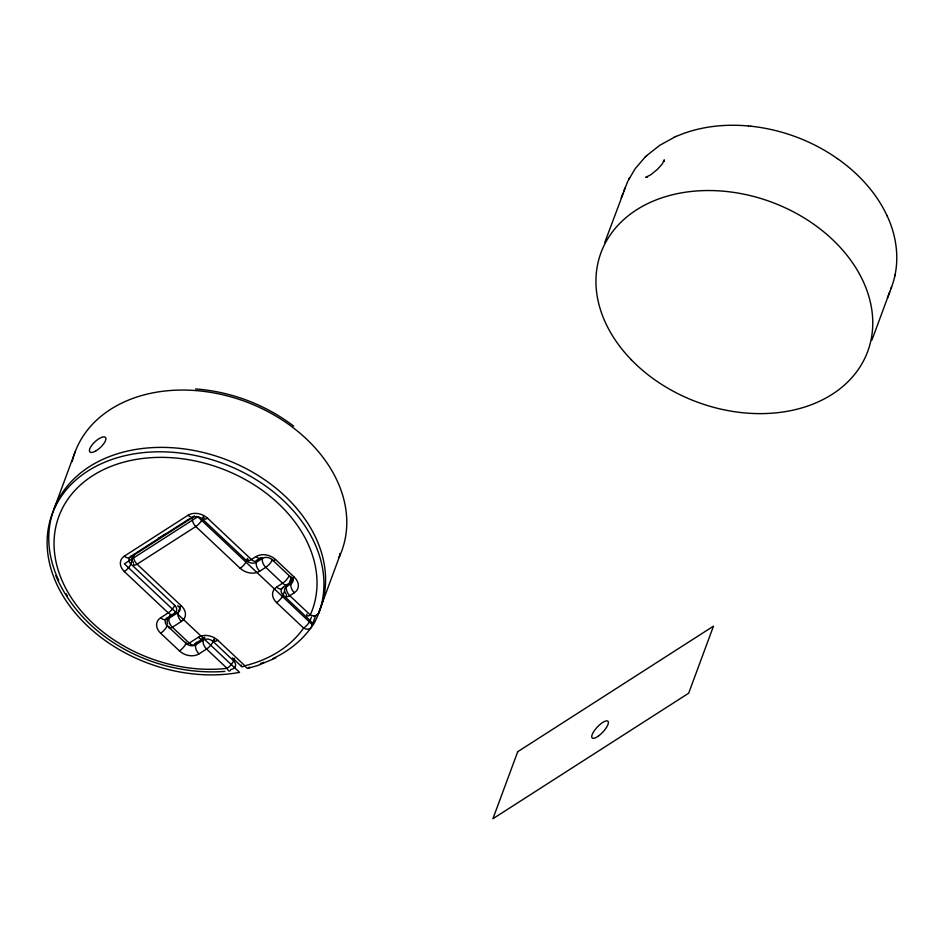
<?xml version="1.0" encoding="UTF-8"?>
<svg xmlns="http://www.w3.org/2000/svg" width="944" height="944" viewBox="0 0 944 944"><rect width="100%" height="100%" fill="white"/><g stroke="black" fill="none" stroke-linecap="round" stroke-linejoin="round"><path stroke-width="1.42" d="M871.949 340.017L891.632 286.799C900.316 263.86 897.484 237.735 887.1 215.834M894.818 275.978L895.113 274.598M53.973 509.111L75.178 451.775M132.219 560.441L130.886 564.028A7.115 2.313 -46.7 0 1 124.36 571.58L168.197 612.88A7.115 4.095 57.3 0 0 174.723 613.081A7.115 5.334 20.3 0 0 174.723 605.34L130.886 564.028A7.068 5.298 20.3 0 1 130.909 556.299L134.862 553.727M203.231 516.58L202.346 518.976A7.115 2.313 -46.7 0 1 195.821 526.528L137.092 564.193A7.115 2.313 -46.7 0 1 133.588 563.828M170.144 615.488L169.129 618.226A7.115 5.334 20.3 0 0 167.678 624.055M179.667 608.337L178.156 612.432L169.129 618.226A7.115 4.095 57.3 0 0 172.398 627.241L189.237 643.112A7.115 4.095 57.3 0 0 195.762 643.312L204.777 637.519A7.115 4.095 57.3 0 1 198.252 637.33L189.237 643.112A7.115 2.313 -46.7 0 1 185.85 642.215M196.765 642.132L195.762 644.858A7.115 4.095 57.3 0 0 199.019 653.873L206.571 649.035A7.115 2.313 -46.7 0 0 213.096 641.483L213.981 639.1M204.317 637.283L203.314 640.02L195.762 644.858A7.068 5.298 20.3 0 1 185.992 643.371L167.171 625.671A7.068 5.298 20.3 0 1 167.194 617.942M247.564 558.352L246.679 560.736A7.115 2.313 -46.7 0 1 240.154 568.288L195.821 526.528A7.115 4.095 57.3 0 1 192.564 517.501L133.824 555.166A7.115 5.334 20.3 0 0 133.411 562.494M234.49 658.428L233.605 660.812A7.115 5.334 20.3 0 1 230.902 669.485A7.115 2.62 83.5 0 1 227.079 668.364A135.098 101.338 20.3 0 1 54.799 554.824A135.098 101.338 20.3 0 1 199.621 461.935A135.098 101.338 20.3 0 1 310.281 614.992A7.115 4.696 24.2 0 0 318.482 613.305L321.137 606.142M284.415 591.463L283.082 595.05A7.115 2.313 -46.7 0 1 276.557 602.602L303.602 628.079A7.115 4.614 34.9 0 0 311.426 627.052L315.402 616.302M285.737 587.888L287.059 584.301M290.646 579.321L289.135 583.427L283.094 587.298A7.115 4.095 57.3 0 1 276.568 587.097L282.61 583.227A7.115 2.313 -46.7 0 0 289.135 575.675L272.297 559.804A7.115 5.334 20.3 0 0 262.503 558.341L256.461 562.211A7.068 5.298 20.3 0 1 246.691 560.736L202.346 518.976A7.115 5.334 20.3 0 0 192.564 517.501M293.112 578.259L291.094 583.711L286.516 586.649A7.115 5.334 20.3 0 0 285.702 593.505M311.461 616.951L310.128 620.527A7.115 2.313 -46.7 0 1 303.602 628.079A135.098 101.338 20.3 0 1 244.874 665.744A7.115 2.313 -46.7 0 1 241.416 665.095M321.574 604.951L339.687 555.969A7.115 4.696 24.2 0 0 339.71 553.644M604.75 242.549L627.677 181.449L635.135 168.74L645.271 156.94M621.199 198.075L622.969 193.296M623.736 191.219L624.94 187.95M890.935 288.687L891.632 286.799M887.466 298.044L889.708 292.015M629.589 177.673L628.928 178.923M646.487 155.772L659.632 145.388L674.394 137.246M645.082 157.129L646.675 155.595M124.396 571.557A14.136 10.608 20.3 0 1 124.396 556.11L187.998 515.271A7.115 4.095 57.3 0 0 194.346 515.849M135.865 553.09L189.543 518.657M198.995 653.85A14.136 10.608 20.3 0 1 179.478 650.912L160.645 633.223A14.136 10.608 20.3 0 1 160.681 617.754L168.197 612.88A7.115 2.313 -46.7 0 0 174.723 605.34M174.723 613.081L167.182 617.931A7.115 4.095 57.3 0 1 160.657 617.73M256.272 560.441A7.115 5.334 20.3 0 0 257.936 559.721L261.37 557.515M133.824 555.166A7.115 4.095 57.3 0 0 137.092 564.193L181.413 605.954A14.136 10.608 20.3 0 1 181.39 621.435L172.398 627.241A7.115 2.313 -46.7 0 1 169.011 626.356M240.177 568.276A14.136 10.608 20.3 0 0 259.694 571.203L265.771 567.356A7.115 2.313 -46.7 0 0 272.297 559.804M275.731 657.956L257.854 665.473L248.201 668.246M676.152 136.455C698.784 126.555 724.06 123.735 748.521 125.977M674.181 137.34L676.352 136.361M224.849 671.396C156.822 676.529 83.214 639.961 55.802 575.639M750.834 126.201C781.844 129.505 811.982 140.786 837.517 158.675M748.427 125.965L750.928 126.213M195.55 388.952C230.95 391.548 265.512 404.61 293.714 426.157M647.454 177.071L645.696 177.366L650.794 174.758L657.567 169.236L662.358 163.867L664.246 159.784L664.411 161.448M837.446 158.616C858.356 173.295 876.421 192.706 887.195 216.034M204.093 517.69A7.115 2.313 -46.7 0 0 207.574 518.209L251.411 559.521A7.115 4.095 57.3 0 0 257.936 559.721M214.441 639.383A7.115 2.313 -46.7 0 0 217.828 640.268L244.874 665.744A7.115 3.151 76.2 0 0 249.44 667.078M232.495 657.885L241.664 666.547M283.106 587.31A7.068 5.298 20.3 0 0 283.106 595.039L310.128 620.527A7.115 5.334 20.3 0 1 311.426 627.052A142.214 106.672 20.3 0 1 272.946 658.523M289.135 575.675A7.115 5.334 20.3 0 1 289.135 583.427A7.115 4.095 57.3 0 1 282.61 583.227L265.771 567.356A7.115 4.095 57.3 0 1 262.503 558.341M179.502 606.426A7.068 5.298 20.3 0 1 178.133 612.42A7.115 4.095 57.3 0 0 181.413 621.459M263.907 662.31A142.214 106.672 20.3 0 1 260.402 663.549M195.762 643.312A7.115 5.334 20.3 0 1 194.783 643.796M259.73 571.238A7.115 4.095 57.3 0 1 256.461 562.211M198.287 637.353A14.136 10.608 20.3 0 1 217.793 640.292M181.413 605.954A7.115 2.313 -46.7 0 1 177.944 605.434M276.592 602.579A14.136 10.608 20.3 0 1 276.592 587.133M164.988 534.233A35.553 11.576 -46.7 0 1 158.439 538.222M338.554 557.467A7.115 5.334 20.3 0 0 339.687 555.969A142.214 106.672 20.3 0 0 242.643 400.563A142.214 106.672 20.3 0 0 72.157 461.663M67.413 595.9A142.214 106.672 20.3 0 1 66.021 593.741M58.67 580.359A142.214 106.672 20.3 0 1 183.077 448.766A142.214 106.672 20.3 0 1 318.482 613.305A7.115 5.334 20.3 0 1 313.502 616.161M130.886 556.276A7.115 4.095 57.3 0 1 124.36 556.075M262.125 557.515A7.115 4.095 57.3 0 1 255.989 556.582L251.411 559.521A7.115 2.313 -46.7 0 1 247.883 559.344M256.013 556.618A14.136 10.608 20.3 0 1 275.53 559.544M290.964 576.347A7.115 2.313 -46.7 0 0 294.351 577.232L275.554 559.532A7.115 2.313 -46.7 0 1 272.037 559.344M294.327 577.256A14.136 10.608 20.3 0 1 294.327 592.714M286.516 586.649A7.115 4.095 57.3 0 0 289.773 595.676L310.281 614.992A7.115 2.313 -46.7 0 1 306.894 614.107M286.516 594.401A7.115 2.313 -46.7 0 0 289.773 595.676L294.351 592.738A7.115 4.095 57.3 0 1 291.094 583.711A7.068 5.298 20.3 0 0 292.699 578.235M188.021 515.294A14.136 10.608 20.3 0 1 207.538 518.232M167.171 625.671A7.115 2.313 -46.7 0 1 160.645 633.223M185.968 643.383A7.115 2.313 -46.7 0 1 179.443 650.935M517.713 751.719L492.91 818.743L688.683 693.191L713.475 626.155L517.713 751.719M197.78 516.746L124.36 563.828L239.552 672.364A142.214 106.672 20.3 0 1 48.356 557.326A142.214 106.672 20.3 0 1 203.998 457.498A142.214 106.672 20.3 0 1 312.96 625.27L197.78 516.746M233.605 660.812L213.096 641.483A7.115 5.334 20.3 0 0 203.314 640.02A7.115 4.095 57.3 0 0 206.571 649.035L227.079 668.364A7.115 2.313 -46.7 0 0 233.605 660.812M631.442 359.912A142.214 106.672 20.3 0 0 865.967 355.782A142.214 106.672 20.3 0 0 705.652 190.558A142.214 106.672 20.3 0 0 631.442 359.912M598.378 736.072A11.493 3.741 -46.7 0 0 607.971 721.263A11.493 3.741 -46.7 0 0 593.823 731.458A11.493 3.741 -46.7 0 0 598.378 736.072M95.733 450.984A10.655 3.929 -42.9 0 0 105.563 437.532A10.655 3.929 -42.9 0 0 91.674 445.462A10.655 3.929 -42.9 0 0 95.733 450.984"/></g></svg>
